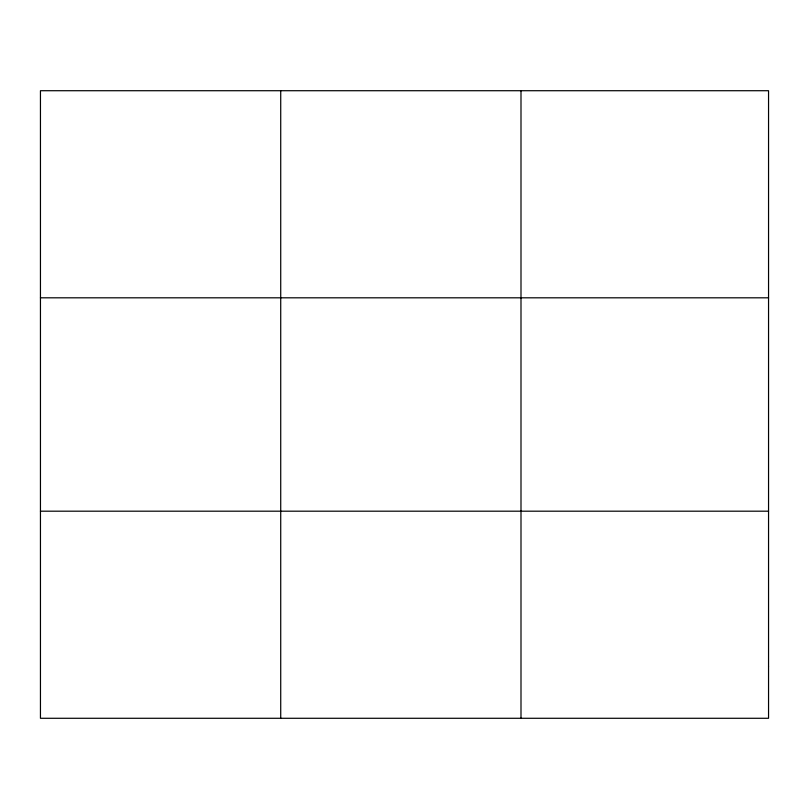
<?xml version="1.0" encoding="UTF-8"?>
<svg xmlns="http://www.w3.org/2000/svg" width="809" height="809" viewBox="0 0 809 809"><rect width="100%" height="100%" fill="white"/><g stroke="black" fill="none" stroke-linecap="round" stroke-linejoin="round"><path stroke-width="1.21" d="M280.723 90.719L280.723 718.281M520.996 90.719L520.996 718.281M40.45 297.813L768.55 297.813M40.45 511.187L768.55 511.187M768.55 666.505L768.55 718.281L40.45 718.281L40.45 90.719L768.55 90.719L768.55 666.505"/></g></svg>
